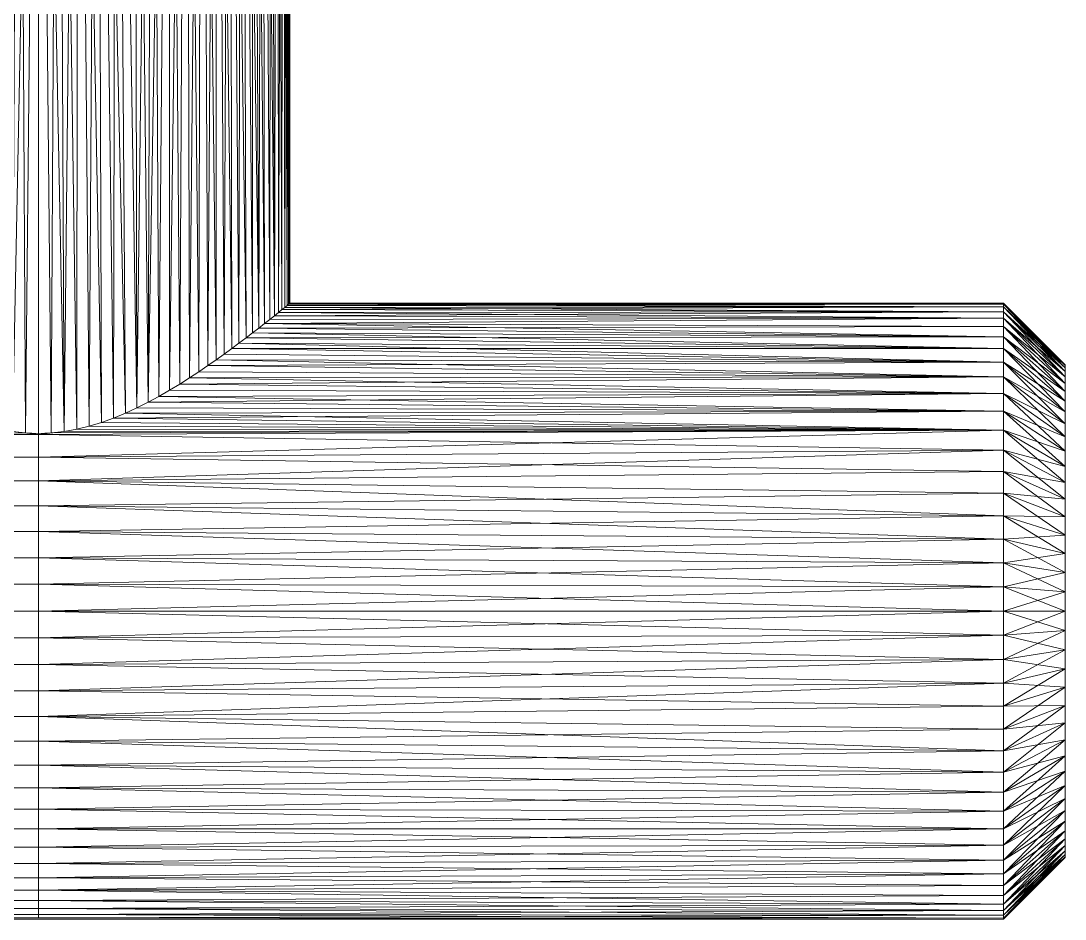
# Model space of a CAD drawing. Header units: millimetres. Extents: x -20 to 116, y -35 to 0.
# Drawn here: x 95.66 to 116, y -35 to -17.5 of the extents above; entities that cross this region are included whole.
import ezdxf

# ---------------------------------------------------------------- set-up
doc = ezdxf.new("R2010")
doc.units = ezdxf.units.MM
doc.layers.add('001', color=4, linetype='Continuous', lineweight=35)

msp = doc.modelspace()

# ---------------------------------------------------------------- meshes
at = {"layer": '001', "color": 17, "lineweight": 18}
mesh = msp.add_polyface(dxfattribs=at)
corners = [(4.405, -23.397, -2.146), (4.294, -23.484, -2.36), (4.178, 0, -2.56), (4.366, 0, -2.225), (4.507, -23.317, -1.924), (4.527, 0, -1.875), (4.66, 0, -1.514), (4.597, -23.245, -1.695), (4.677, -23.181, -1.462), (4.765, 0, -1.144), (4.745, -23.126, -1.223), (4.801, -23.081, -0.981), (4.84, 0, -0.767), (4.844, -23.045, -0.737), (4.875, -23.02, -0.491), (4.885, 0, -0.384), (4.894, -23.005, -0.245), (4.9, 0), (4.9, -23), (4.894, -23.005, 0.245), (4.885, 0, 0.384), (4.875, -23.02, 0.491), (4.844, -23.045, 0.737), (4.84, 0, 0.767), (4.801, -23.081, 0.981), (4.765, 0, 1.144), (4.745, -23.126, 1.223), (4.677, -23.181, 1.462), (4.66, 0, 1.514), (4.597, -23.245, 1.695), (4.527, 0, 1.875), (4.366, 0, 2.225), (4.507, -23.317, 1.924), (4.405, -23.397, 2.146), (4.294, -23.484, 2.36), (0.502, -25.501, 4.874), (0, -25.559, 4.915), (94.535, -25.24, 4.676), (0.749, -25.457, 4.842), (96, -34.977, 0.523), (0, -34.977, 0.523), (-18.8, -35)]
mesh.append_faces([[corners[k] for k in face] for face in [(0, 1, 2), (0, 2, 3), (4, 0, 3), (5, 6, 7), (7, 4, 3), (7, 3, 5), (8, 7, 6), (6, 9, 10), (6, 10, 8), (11, 10, 9), (9, 12, 13), (9, 13, 11), (14, 13, 12), (14, 12, 15), (16, 14, 15), (15, 17, 18), (15, 18, 16), (19, 18, 17), (19, 17, 20), (20, 21, 19), (22, 21, 20), (22, 20, 23), (24, 22, 23), (24, 23, 25), (25, 26, 24), (27, 26, 25), (27, 25, 28), (28, 29, 27), (30, 31, 32), (30, 32, 29), (29, 28, 30), (31, 33, 32), (34, 33, 31), (35, 36, 37), (37, 38, 35)]], dxfattribs={"color": 17})
mesh.append_faces([[corners[k] for k in face] for face in [(39, 40, 41)]], dxfattribs={"vtx2": -1, "color": 17})
mesh = msp.add_polyface(dxfattribs=at)
corners = [(91.106, -23.005, -0.245), (91.1, -23), (91.1, 0), (91.115, 0, -0.384), (91.125, -23.02, -0.491), (91.156, -23.045, -0.737), (91.16, 0, -0.767), (91.199, -23.081, -0.981), (91.235, 0, -1.144), (91.255, -23.126, -1.223), (91.323, -23.181, -1.462), (91.34, 0, -1.514), (91.403, -23.245, -1.695), (91.473, 0, -1.875), (91.634, 0, -2.225), (91.493, -23.317, -1.924), (91.595, -23.397, -2.146), (91.706, -23.484, -2.36), (91.595, -23.397, 2.146), (91.822, 0, 2.56), (91.634, 0, 2.225), (91.493, -23.317, 1.924), (91.473, 0, 1.875), (91.34, 0, 1.514), (91.403, -23.245, 1.695), (91.323, -23.181, 1.462), (91.235, 0, 1.144), (91.255, -23.126, 1.223), (91.199, -23.081, 0.981), (91.16, 0, 0.767), (91.156, -23.045, 0.737), (91.125, -23.02, 0.491), (91.115, 0, 0.384), (91.106, -23.005, 0.245), (0, -34.977, -0.523), (96, -34.977, -0.523), (114.8, -35), (95.498, -25.501, -4.874), (96, -25.559, -4.915), (1.465, -25.24, -4.676), (95.251, -25.457, -4.842), (96, -34.909, 1.042), (0, -34.977, 0.523), (96, -34.977, 0.523), (-18.8, -35)]
mesh.append_faces([[corners[k] for k in face] for face in [(0, 1, 2), (0, 2, 3), (3, 4, 0), (5, 4, 3), (5, 3, 6), (7, 5, 6), (7, 6, 8), (8, 9, 7), (10, 9, 8), (10, 8, 11), (11, 12, 10), (13, 14, 15), (13, 15, 12), (12, 11, 13), (14, 16, 15), (17, 16, 14), (18, 19, 20), (21, 18, 20), (22, 23, 24), (24, 21, 20), (24, 20, 22), (25, 24, 23), (23, 26, 27), (23, 27, 25), (28, 27, 26), (26, 29, 30), (26, 30, 28), (31, 30, 29), (31, 29, 32), (33, 31, 32), (32, 2, 1), (32, 1, 33), (37, 38, 39), (39, 40, 37)]], dxfattribs={"color": 17})
mesh.append_faces([[corners[k] for k in face] for face in [(41, 42, 43)]], dxfattribs={"vtx0": -1, "color": 17})
mesh.append_faces([[corners[k] for k in face] for face in [(34, 35, 36), (44, 36, 43)]], dxfattribs={"vtx2": -1, "color": 17})
mesh = msp.add_polyface(dxfattribs=at)
corners = [(94.5, -6), (96, -6.866), (94.505, -6, -0.118), (94.518, -6, -0.235), (94.541, -6, -0.35), (94.573, -6, -0.464), (94.614, -6, -0.574), (94.663, -6, -0.681), (94.721, -6, -0.784), (95.008, -25.398, -4.799), (94.769, -25.325, -4.743), (94.856, 0, -4.765), (95.233, 0, -4.84), (95.251, -25.457, -4.842), (95.498, -25.501, -4.874), (95.616, 0, -4.885), (95.748, -25.528, -4.894), (96, 0, -4.9), (96, -25.537, -4.9), (96.252, -25.528, -4.894), (96, 0, 4.9), (96, -25.537, 4.9), (96.252, -25.528, 4.894), (95.748, -25.528, 4.894), (95.616, 0, 4.885), (95.498, -25.501, 4.874), (95.251, -25.457, 4.842), (95.233, 0, 4.84), (95.008, -25.398, 4.799), (94.856, 0, 4.765), (94.769, -25.325, 4.743), (96, -25.559, -4.915), (96, -25.559, 4.915)]
mesh.append_faces([[corners[k] for k in face] for face in [(9, 10, 11), (9, 11, 12), (12, 13, 9), (14, 13, 12), (14, 12, 15), (16, 14, 15), (16, 15, 17), (17, 18, 16), (19, 18, 17), (20, 21, 22), (23, 21, 20), (20, 24, 25), (20, 25, 23), (26, 25, 24), (26, 24, 27), (28, 26, 27), (27, 29, 30), (27, 30, 28), (16, 18, 31), (31, 14, 16), (31, 18, 19), (22, 21, 32), (32, 21, 23)]], dxfattribs={"color": 17})
mesh.append_faces([[corners[k] for k in face] for face in [(2, 1, 1), (3, 1, 1), (4, 1, 1), (5, 1, 1), (7, 1, 1), (8, 1, 1)]], dxfattribs={"vtx0": -1, "color": 17})
mesh.append_faces([[corners[k] for k in face] for face in [(1, 1, 6), (1, 1, 7)]], dxfattribs={"vtx1": -1, "color": 17})
mesh.append_faces([[corners[k] for k in face] for face in [(1, 1, 0), (1, 1, 3), (1, 1, 4), (1, 1, 5)]], dxfattribs={"vtx1": -1, "vtx2": -1, "color": 17})
mesh.append_faces([[corners[k] for k in face] for face in [(0, 1, 1)]], dxfattribs={"vtx2": -1, "color": 17})
mesh = msp.add_polyface(dxfattribs=at)
corners = [(96, 0, -4.9), (96.502, -25.501, -4.874), (96.252, -25.528, -4.894), (96.749, -25.457, -4.842), (96.384, 0, -4.885), (96.992, -25.398, -4.799), (96.767, 0, -4.84), (97.231, -25.325, -4.743), (97.465, -25.24, -4.676), (97.144, 0, -4.765), (97.695, -25.145, -4.598), (97.919, -25.041, -4.509), (97.514, 0, -4.66), (97.875, 0, -4.527), (98.137, -24.931, -4.409), (98.349, -24.816, -4.3), (98.225, 0, -4.366), (98.555, -24.697, -4.181), (98.56, 0, -4.178), (98.753, -24.576, -4.053), (98.944, -24.455, -3.917), (98.88, 0, -3.964), (99.126, -24.335, -3.773), (99.3, -24.217, -3.622), (99.182, 0, -3.726), (99.465, -24.102, -3.465), (99.617, -23.992, -3.305), (99.465, 0, -3.465), (99.766, -23.884, -3.135), (99.908, -23.778, -2.955), (99.726, 0, -3.182), (99.726, 0, 3.182), (99.766, -23.884, 3.135), (99.908, -23.778, 2.955), (99.617, -23.992, 3.305), (99.465, 0, 3.465), (99.465, -24.102, 3.465), (99.3, -24.217, 3.622), (99.182, 0, 3.726), (99.126, -24.335, 3.773), (98.944, -24.455, 3.917), (98.88, 0, 3.964), (98.753, -24.576, 4.053), (98.555, -24.697, 4.181), (98.56, 0, 4.178), (98.349, -24.816, 4.3), (98.137, -24.931, 4.409), (97.919, -25.041, 4.509), (98.225, 0, 4.366), (97.514, 0, 4.66), (97.695, -25.145, 4.598), (97.465, -25.24, 4.676), (97.144, 0, 4.765), (97.231, -25.325, 4.743), (96.992, -25.398, 4.799), (96.767, 0, 4.84), (96.749, -25.457, 4.842), (96.502, -25.501, 4.874), (96.252, -25.528, 4.894), (96.384, 0, 4.885)]
mesh.append_faces([[corners[k] for k in face] for face in [(0, 1, 2), (3, 1, 4), (5, 3, 6), (6, 7, 5), (8, 7, 9), (9, 10, 8), (11, 10, 12), (13, 14, 11), (15, 14, 16), (17, 15, 18), (18, 19, 17), (20, 19, 21), (21, 22, 20), (23, 22, 24), (24, 25, 23), (26, 25, 27), (27, 28, 26), (29, 28, 30), (31, 32, 33), (34, 32, 31), (35, 36, 34), (37, 36, 35), (38, 39, 37), (40, 39, 38), (41, 42, 40), (43, 42, 41), (44, 45, 43), (46, 45, 44), (47, 46, 48), (49, 50, 47), (51, 50, 49), (52, 53, 51), (54, 53, 52), (55, 56, 54), (57, 56, 55), (58, 57, 59)]], dxfattribs={"color": 17})
mesh = msp.add_polyface(dxfattribs=at)
corners = [(96, 0, -4.9), (96.384, 0, -4.885), (96.502, -25.501, -4.874), (96.749, -25.457, -4.842), (96.767, 0, -4.84), (97.144, 0, -4.765), (97.231, -25.325, -4.743), (97.514, 0, -4.66), (97.695, -25.145, -4.598), (97.875, 0, -4.527), (98.225, 0, -4.366), (98.137, -24.931, -4.409), (97.919, -25.041, -4.509), (98.349, -24.816, -4.3), (98.56, 0, -4.178), (99.726, 0, -3.182), (100.045, -23.676, -2.766), (99.908, -23.778, -2.955), (100.174, -23.577, -2.567), (99.964, 0, -2.88), (100.294, -23.484, -2.36), (100.405, -23.397, -2.146), (100.178, 0, -2.56), (100.507, -23.317, -1.924), (100.366, 0, -2.225), (100.597, -23.245, -1.695), (100.677, -23.181, -1.462), (100.66, 0, -1.514), (100.745, -23.126, -1.223), (100.801, -23.081, -0.981), (100.765, 0, -1.144), (100.844, -23.045, -0.737), (100.875, -23.02, -0.491), (100.84, 0, -0.767), (100.801, -23.081, 0.981), (100.844, -23.045, 0.737), (100.84, 0, 0.767), (100.765, 0, 1.144), (100.745, -23.126, 1.223), (100.677, -23.181, 1.462), (100.66, 0, 1.514), (100.597, -23.245, 1.695), (100.527, 0, 1.875), (100.507, -23.317, 1.924), (100.366, 0, 2.225), (100.405, -23.397, 2.146), (100.294, -23.484, 2.36), (100.174, -23.577, 2.567), (100.178, 0, 2.56), (99.964, 0, 2.88), (100.045, -23.676, 2.766), (99.908, -23.778, 2.955), (98.555, -24.697, 4.181), (98.88, 0, 3.964), (98.56, 0, 4.178), (98.137, -24.931, 4.409), (98.225, 0, 4.366), (97.875, 0, 4.527), (97.514, 0, 4.66), (97.919, -25.041, 4.509), (97.465, -25.24, 4.676), (97.144, 0, 4.765), (96.992, -25.398, 4.799), (96.767, 0, 4.84), (96.502, -25.501, 4.874), (96.384, 0, 4.885), (96.252, -25.528, 4.894), (96, 0, 4.9)]
mesh.append_faces([[corners[k] for k in face] for face in [(0, 1, 2), (3, 1, 4), (4, 5, 6), (5, 7, 8), (9, 10, 11), (12, 7, 9), (13, 10, 14), (15, 16, 17), (18, 16, 19), (19, 20, 18), (21, 20, 22), (23, 21, 24), (25, 23, 24), (26, 25, 27), (27, 28, 26), (29, 28, 30), (30, 31, 29), (32, 31, 33), (34, 35, 36), (37, 38, 34), (39, 38, 37), (40, 41, 39), (42, 43, 41), (44, 45, 43), (46, 45, 44), (47, 46, 48), (49, 50, 47), (51, 50, 49), (52, 53, 54), (55, 54, 56), (57, 58, 59), (59, 56, 57), (60, 58, 61), (62, 61, 63), (64, 63, 65), (66, 65, 67)]], dxfattribs={"color": 17})
mesh = msp.add_polyface(dxfattribs=at)
corners = [(97.459, -6, -0.35), (96, -6.866), (97.482, -6, -0.235), (97.495, -6, -0.118), (97.5, -6), (97.495, -6, 0.118), (97.482, -6, 0.235), (97.459, -6, 0.35), (97.427, -6, 0.464), (98.56, 0, -4.178), (98.88, 0, -3.964), (98.753, -24.576, -4.053), (99.182, 0, -3.726), (99.126, -24.335, -3.773), (99.465, 0, -3.465), (99.465, -24.102, -3.465), (99.726, 0, -3.182), (99.766, -23.884, -3.135), (99.964, 0, -2.88), (100.045, -23.676, -2.766), (100.178, 0, -2.56), (100.294, -23.484, -2.36), (100.405, -23.397, -2.146), (100.366, 0, -2.225), (100.527, 0, -1.875), (100.66, 0, -1.514), (100.597, -23.245, -1.695), (100.765, 0, -1.144), (100.745, -23.126, -1.223), (100.84, 0, -0.767), (100.844, -23.045, -0.737), (100.875, -23.02, -0.491), (100.885, 0, -0.384), (100.844, -23.045, 0.737), (100.885, 0, 0.384), (100.84, 0, 0.767), (100.801, -23.081, 0.981), (100.765, 0, 1.144), (100.677, -23.181, 1.462), (100.66, 0, 1.514), (100.527, 0, 1.875), (100.366, 0, 2.225), (100.507, -23.317, 1.924), (100.597, -23.245, 1.695), (100.294, -23.484, 2.36), (100.178, 0, 2.56), (100.174, -23.577, 2.567), (99.964, 0, 2.88), (99.908, -23.778, 2.955), (99.726, 0, 3.182), (99.617, -23.992, 3.305), (99.465, 0, 3.465), (99.3, -24.217, 3.622), (99.182, 0, 3.726), (98.944, -24.455, 3.917), (98.88, 0, 3.964)]
mesh.append_faces([[corners[k] for k in face] for face in [(9, 10, 11), (10, 12, 13), (12, 14, 15), (14, 16, 17), (16, 18, 19), (18, 20, 21), (22, 20, 23), (24, 25, 26), (26, 23, 24), (25, 27, 28), (27, 29, 30), (31, 29, 32), (33, 34, 35), (36, 35, 37), (38, 37, 39), (40, 41, 42), (43, 39, 40), (44, 41, 45), (46, 45, 47), (48, 47, 49), (50, 49, 51), (52, 51, 53), (54, 53, 55)]], dxfattribs={"color": 17})
mesh.append_faces([[corners[k] for k in face] for face in [(0, 1, 1), (2, 1, 1), (3, 1, 1), (4, 1, 1), (5, 1, 1), (6, 1, 1), (7, 1, 1), (8, 1, 1)]], dxfattribs={"vtx0": -1, "color": 17})
mesh.append_faces([[corners[k] for k in face] for face in [(1, 1, 0), (1, 1, 4), (1, 1, 5)]], dxfattribs={"vtx1": -1, "color": 17})
mesh.append_faces([[corners[k] for k in face] for face in [(1, 1, 3), (1, 1, 7), (1, 1, 8)]], dxfattribs={"vtx1": -1, "vtx2": -1, "color": 17})
mesh = msp.add_polyface(dxfattribs=at)
corners = [(100.894, -23.005, -0.245), (100.875, -23.02, -0.491), (100.885, 0, -0.384), (100.9, 0), (100.9, -23), (100.894, -23.005, 0.245), (100.885, 0, 0.384), (100.875, -23.02, 0.491), (100.844, -23.045, 0.737), (114.8, -23), (114.8, -23.018, 0.471), (116, -24.215, 0.377), (114.8, -23.018, -0.471), (116, -24.2), (100.405, -23.397, -2.146), (114.8, -23.294, -1.854), (114.8, -23.457, -2.296), (100.597, -23.245, -1.695), (100.677, -23.181, -1.462), (114.8, -23.166, -1.401), (100.507, -23.317, -1.924), (100.745, -23.126, -1.223), (100.801, -23.081, -0.981), (114.8, -23.074, -0.939), (100.844, -23.045, -0.737), (100.801, -23.081, 0.981), (114.8, -23.074, 0.939), (100.745, -23.126, 1.223), (100.677, -23.181, 1.462), (114.8, -23.166, 1.401), (100.507, -23.317, 1.924), (100.405, -23.397, 2.146), (114.8, -23.294, 1.854), (100.597, -23.245, 1.695), (114.8, -23.457, 2.296)]
mesh.append_faces([[corners[k] for k in face] for face in [(0, 1, 2), (2, 3, 4), (2, 4, 0), (5, 4, 3), (5, 3, 6), (6, 7, 5), (8, 7, 6), (14, 15, 16), (17, 18, 19), (17, 19, 15), (15, 20, 17), (15, 14, 20), (21, 22, 23), (21, 23, 19), (19, 18, 21), (24, 1, 12), (24, 12, 23), (23, 22, 24), (5, 7, 10), (10, 9, 4), (10, 4, 5), (9, 12, 0), (9, 0, 4), (12, 1, 0), (8, 25, 26), (26, 10, 7), (26, 7, 8), (27, 28, 29), (29, 26, 25), (29, 25, 27), (30, 31, 32), (32, 33, 30), (32, 29, 28), (32, 28, 33), (34, 32, 31)]], dxfattribs={"color": 17})
mesh.append_faces([[corners[k] for k in face] for face in [(9, 10, 11), (12, 9, 13)]], dxfattribs={"vtx2": -1, "color": 17})
mesh = msp.add_polyface(dxfattribs=at)
corners = [(114.8, -23.457, 2.296), (114.8, -23.654, 2.724), (116, -24.723, 2.179), (116, -24.565, 1.837), (114.8, -23.294, 1.854), (114.8, -23.166, 1.401), (116, -24.435, 1.483), (116, -24.333, 1.121), (114.8, -23.074, 0.939), (116, -24.259, 0.751), (114.8, -23.018, 0.471), (116, -24.215, 0.377), (114.8, -23), (116, -24.2), (114.8, -23.018, -0.471), (116, -24.215, -0.377), (114.8, -23.074, -0.939), (116, -24.259, -0.751), (114.8, -23.166, -1.401), (116, -24.333, -1.121), (114.8, -23.294, -1.854), (116, -24.435, -1.483), (114.8, -23.457, -2.296), (116, -24.565, -1.837), (114.8, -23.654, -2.724), (99.766, -23.884, -3.135), (99.908, -23.778, -2.955), (114.8, -23.884, -3.135), (114.8, -24.146, -3.527), (99.617, -23.992, -3.305), (100.045, -23.676, -2.766), (100.174, -23.577, -2.567), (100.294, -23.484, -2.36), (100.405, -23.397, -2.146), (100.294, -23.484, 2.36), (100.174, -23.577, 2.567), (100.405, -23.397, 2.146), (100.045, -23.676, 2.766), (99.908, -23.778, 2.955), (114.8, -23.884, 3.135), (114.8, -24.146, 3.527), (99.766, -23.884, 3.135), (99.617, -23.992, 3.305)]
mesh.append_faces([[corners[k] for k in face] for face in [(25, 26, 27), (25, 27, 28), (28, 29, 25), (30, 31, 24), (30, 24, 27), (27, 26, 30), (22, 24, 32), (22, 32, 33), (24, 31, 32), (34, 35, 1), (36, 34, 1), (36, 1, 0), (37, 38, 39), (39, 1, 35), (39, 35, 37), (40, 41, 42), (40, 39, 38), (40, 38, 41)]], dxfattribs={"color": 17})
mesh.append_faces([[corners[k] for k in face] for face in [(3, 4, 0), (5, 6, 7), (8, 7, 9), (10, 9, 11), (12, 11, 13), (14, 13, 15), (16, 15, 17), (18, 17, 19), (20, 19, 21), (23, 24, 22)]], dxfattribs={"vtx0": -1, "color": 17})
mesh.append_faces([[corners[k] for k in face] for face in [(0, 1, 2), (5, 4, 6), (8, 5, 7), (10, 8, 9), (16, 14, 15), (18, 16, 17), (20, 18, 19), (22, 20, 21)]], dxfattribs={"vtx2": -1, "color": 17})
mesh = msp.add_polyface(dxfattribs=at)
corners = [(114.8, -24.757, 4.243), (114.8, -25.103, 4.562), (116, -25.883, 3.65), (116, -25.606, 3.394), (114.8, -24.438, 3.897), (116, -25.35, 3.117), (114.8, -24.146, 3.527), (116, -25.117, 2.821), (114.8, -23.884, 3.135), (116, -24.907, 2.508), (114.8, -23.654, 2.724), (116, -24.723, 2.179), (114.8, -23.457, 2.296), (116, -24.565, 1.837), (116, -24.435, 1.483), (114.8, -23.294, 1.854), (114.8, -23.457, -2.296), (116, -24.435, -1.483), (116, -24.565, -1.837), (116, -24.723, -2.179), (114.8, -23.654, -2.724), (114.8, -23.884, -3.135), (116, -24.907, -2.508), (114.8, -24.146, -3.527), (116, -25.117, -2.821), (114.8, -24.438, -3.897), (116, -25.35, -3.117), (114.8, -24.757, -4.243), (116, -25.606, -3.394), (114.8, -25.103, -4.562), (114.8, -25.473, -4.854), (116, -25.883, -3.65), (98.753, -24.576, -4.053), (99.3, -24.217, -3.622), (99.465, -24.102, 3.465), (98.944, -24.455, 3.917), (116, -24.259, 0.751), (116, -24.333, 1.121), (116, -26.179, 3.883)]
mesh.append_faces([[corners[k] for k in face] for face in [(32, 25, 27), (33, 23, 25), (4, 6, 34), (0, 4, 35)]], dxfattribs={"color": 17})
mesh.append_faces([[corners[k] for k in face] for face in [(0, 2, 3), (4, 3, 5), (6, 5, 7), (8, 7, 9), (10, 9, 11), (12, 11, 13), (16, 17, 18), (21, 19, 22), (23, 22, 24), (25, 24, 26), (27, 26, 28)]], dxfattribs={"vtx0": -1, "color": 17})
mesh.append_faces([[corners[k] for k in face] for face in [(14, 13, 36), (13, 11, 36), (11, 9, 36), (9, 7, 36), (7, 5, 36), (5, 3, 36), (3, 2, 36), (2, 38, 36)]], dxfattribs={"vtx1": -1, "vtx2": -1, "color": 17})
mesh.append_faces([[corners[k] for k in face] for face in [(0, 1, 2), (4, 0, 3), (6, 4, 5), (8, 6, 7), (10, 8, 9), (13, 14, 15), (18, 19, 20), (21, 20, 19), (23, 21, 22), (25, 23, 24), (27, 25, 26), (29, 27, 28), (30, 29, 31), (36, 37, 14)]], dxfattribs={"vtx2": -1, "color": 17})
mesh = msp.add_polyface(dxfattribs=at)
corners = [(97.465, -25.24, -4.676), (97.695, -25.145, -4.598), (114.8, -25.103, -4.562), (114.8, -25.473, -4.854), (97.231, -25.325, -4.743), (96.992, -25.398, -4.799), (96.749, -25.457, -4.842), (96.502, -25.501, -4.874), (96.252, -25.528, -4.894), (96.502, -25.501, 4.874), (96, -25.559, 4.915), (114.8, -25.473, 4.854), (96.749, -25.457, 4.842), (96.992, -25.398, 4.799), (97.231, -25.325, 4.743), (97.465, -25.24, 4.676), (114.8, -25.103, 4.562), (97.695, -25.145, 4.598), (98.137, -24.931, -4.409), (98.349, -24.816, -4.3), (114.8, -24.757, -4.243), (97.919, -25.041, -4.509), (98.753, -24.576, -4.053), (98.944, -24.455, -3.917), (114.8, -24.438, -3.897), (98.555, -24.697, -4.181), (99.3, -24.217, -3.622), (99.465, -24.102, -3.465), (114.8, -24.146, -3.527), (99.126, -24.335, -3.773), (99.617, -23.992, -3.305), (99.617, -23.992, 3.305), (99.465, -24.102, 3.465), (114.8, -24.146, 3.527), (99.126, -24.335, 3.773), (98.944, -24.455, 3.917), (114.8, -24.438, 3.897), (99.3, -24.217, 3.622), (98.555, -24.697, 4.181), (98.349, -24.816, 4.3), (114.8, -24.757, 4.243), (98.753, -24.576, 4.053), (97.919, -25.041, 4.509), (98.137, -24.931, 4.409)]
mesh.append_faces([[corners[k] for k in face] for face in [(0, 1, 2), (0, 2, 3), (3, 4, 0), (3, 5, 4), (3, 6, 5), (3, 7, 6), (3, 8, 7), (9, 10, 11), (11, 12, 9), (11, 13, 12), (11, 14, 13), (11, 15, 14), (11, 16, 17), (11, 17, 15), (18, 19, 20), (18, 20, 2), (2, 21, 18), (2, 1, 21), (22, 23, 24), (20, 25, 22), (20, 19, 25), (26, 27, 28), (24, 29, 26), (24, 23, 29), (28, 27, 30), (31, 32, 33), (34, 35, 36), (36, 37, 34), (36, 32, 37), (38, 39, 40), (40, 41, 38), (40, 35, 41), (42, 17, 16), (16, 43, 42), (16, 40, 39), (16, 39, 43)]], dxfattribs={"color": 17})
mesh = msp.add_polyface(dxfattribs=at)
corners = [(114.8, -27.599, 5.834), (116, -28.249, 4.741), (116, -27.879, 4.667), (114.8, -27.146, 5.706), (116, -27.517, 4.565), (114.8, -26.704, 5.543), (116, -27.163, 4.435), (116, -26.821, 4.277), (114.8, -26.276, 5.346), (114.8, -25.865, 5.116), (116, -26.492, 4.093), (114.8, -25.473, 4.854), (116, -26.179, 3.883), (114.8, -25.103, 4.562), (116, -25.883, 3.65), (114.8, -25.103, -4.562), (116, -25.606, -3.394), (116, -25.883, -3.65), (114.8, -25.473, -4.854), (116, -26.179, -3.883), (114.8, -25.865, -5.116), (116, -26.492, -4.093), (114.8, -26.276, -5.346), (116, -26.821, -4.277), (114.8, -26.704, -5.543), (116, -27.163, -4.435), (116, -27.517, -4.565), (114.8, -27.146, -5.706), (114.8, -27.599, -5.834), (116, -27.879, -4.667), (114.8, -28.061, -5.926), (116, -28.249, -4.741), (116, -25.35, -3.117), (116, -25.117, -2.821), (116, -33.741, -0.751), (116, -24.907, -2.508), (116, -24.723, -2.179), (116, -24.565, -1.837), (116, -24.435, -1.483), (116, -24.333, -1.121), (116, -24.259, -0.751), (116, -24.215, -0.377), (116, -24.2), (116, -24.215, 0.377), (116, -24.259, 0.751), (116, -28.623, 4.785), (116, -29, 4.8), (116, -29.377, 4.785), (116, -29.751, 4.741), (116, -30.121, 4.667)]
mesh.append_faces([[corners[k] for k in face] for face in [(0, 1, 2), (3, 2, 4), (5, 4, 6), (9, 7, 10), (11, 10, 12), (13, 12, 14), (15, 16, 17), (18, 17, 19), (20, 19, 21), (22, 21, 23), (24, 23, 25), (28, 26, 29), (30, 29, 31)]], dxfattribs={"vtx0": -1, "color": 17})
mesh.append_faces([[corners[k] for k in face] for face in [(34, 43, 44)]], dxfattribs={"vtx0": -1, "vtx2": -1, "color": 17})
mesh.append_faces([[corners[k] for k in face] for face in [(32, 33, 34), (33, 35, 34), (35, 36, 34), (36, 37, 34), (37, 38, 34), (38, 39, 34), (39, 40, 34), (40, 41, 34), (41, 42, 34), (42, 43, 34), (12, 10, 44), (10, 7, 44), (7, 6, 44), (6, 4, 44), (4, 2, 44), (2, 1, 44), (1, 45, 44), (45, 46, 44), (46, 47, 44), (47, 48, 44), (48, 49, 44)]], dxfattribs={"vtx1": -1, "vtx2": -1, "color": 17})
mesh.append_faces([[corners[k] for k in face] for face in [(6, 7, 8), (25, 26, 27)]], dxfattribs={"vtx2": -1, "color": 17})
mesh = msp.add_polyface(dxfattribs=at)
corners = [(1.465, -25.24, -4.676), (1.695, -25.145, -4.598), (94.305, -25.145, -4.598), (96, -25.559, -4.915), (1.231, -25.325, -4.743), (0.992, -25.398, -4.799), (0.749, -25.457, -4.842), (0.502, -25.501, -4.874), (0.252, -25.528, -4.894), (0, -25.559, -4.915), (94.535, -25.24, 4.676), (0.992, -25.398, 4.799), (0.749, -25.457, 4.842), (1.231, -25.325, 4.743), (1.465, -25.24, 4.676), (1.695, -25.145, 4.598), (96, -31.536, 5.438), (0, -31.536, 5.438), (0, -32, 5.196), (96, -32, 5.196), (0, -32.441, 4.915), (96, -32.441, 4.915), (0, -32.857, 4.596), (96, -32.857, 4.596), (0, -33.243, 4.243), (96, -33.243, 4.243), (0, -33.596, 3.857), (96, -33.596, 3.857), (0, -33.915, 3.441), (96, -33.915, 3.441), (0, -34.196, 3), (96, -34.196, 3), (0, -34.438, 2.536), (96, -34.438, 2.536), (0, -34.638, 2.052), (96, -34.638, 2.052), (0, -34.796, 1.553), (96, -34.796, 1.553), (0, -34.909, 1.042), (96, -34.909, 1.042), (0, -34.977, 0.523), (1.919, -25.041, 4.509), (93.863, -24.931, 4.409), (2.137, -24.931, 4.409), (2.349, -24.816, 4.3), (2.555, -24.697, 4.181), (93.247, -24.576, 4.053), (2.753, -24.576, 4.053), (2.944, -24.455, 3.917), (92.7, -24.217, -3.622), (2.944, -24.455, -3.917), (3.126, -24.335, -3.773), (2.753, -24.576, -4.053), (93.056, -24.455, -3.917), (93.247, -24.576, -4.053), (2.555, -24.697, -4.181), (2.349, -24.816, -4.3), (2.137, -24.931, -4.409), (93.651, -24.816, -4.3), (93.863, -24.931, -4.409), (1.919, -25.041, -4.509)]
mesh.append_faces([[corners[k] for k in face] for face in [(3, 4, 0), (3, 5, 4), (3, 6, 5), (3, 7, 6), (3, 8, 7), (3, 9, 8), (10, 11, 12), (10, 13, 11), (10, 14, 13), (41, 15, 42), (42, 43, 41), (45, 44, 46), (46, 47, 45), (49, 50, 51), (54, 55, 52), (54, 56, 55), (59, 60, 57), (59, 1, 60)]], dxfattribs={"color": 17})
mesh.append_faces([[corners[k] for k in face] for face in [(10, 15, 14), (42, 44, 43), (46, 48, 47)]], dxfattribs={"vtx0": -1, "color": 17})
mesh.append_faces([[corners[k] for k in face] for face in [(25, 24, 26)]], dxfattribs={"vtx1": -1, "vtx2": -1, "color": 17})
mesh.append_faces([[corners[k] for k in face] for face in [(0, 1, 2), (16, 17, 18), (19, 18, 20), (21, 20, 22), (23, 22, 24), (27, 26, 28), (29, 28, 30), (31, 30, 32), (33, 32, 34), (35, 34, 36), (37, 36, 38), (39, 38, 40), (52, 50, 53), (57, 56, 58)]], dxfattribs={"vtx2": -1, "color": 17})
mesh = msp.add_polyface(dxfattribs=at)
corners = [(96, -34.977, -0.523), (0, -34.909, -1.042), (96, -34.909, -1.042), (0, -34.796, -1.553), (96, -34.796, -1.553), (0, -34.638, -2.052), (96, -34.638, -2.052), (0, -34.438, -2.536), (96, -34.438, -2.536), (0, -34.196, -3), (96, -34.196, -3), (0, -33.915, -3.441), (96, -33.915, -3.441), (0, -33.596, -3.857), (96, -33.596, -3.857), (0, -33.243, -4.243), (96, -33.243, -4.243), (0, -32.857, -4.596), (96, -32.857, -4.596), (0, -32.441, -4.915), (96, -32.441, -4.915), (0, -32, -5.196), (96, -32, -5.196), (1.465, -25.24, -4.676), (95.008, -25.398, -4.799), (95.251, -25.457, -4.842), (94.769, -25.325, -4.743), (94.535, -25.24, -4.676), (94.305, -25.145, -4.598), (94.535, -25.24, 4.676), (94.305, -25.145, 4.598), (1.695, -25.145, 4.598), (0, -25.559, 4.915), (94.769, -25.325, 4.743), (95.008, -25.398, 4.799), (95.251, -25.457, 4.842), (95.498, -25.501, 4.874), (95.748, -25.528, 4.894), (96, -25.559, 4.915), (93.863, -24.931, 4.409), (93.651, -24.816, 4.3), (2.349, -24.816, 4.3), (94.081, -25.041, 4.509), (93.247, -24.576, 4.053), (93.056, -24.455, 3.917), (2.944, -24.455, 3.917), (93.445, -24.697, 4.181), (92.874, -24.335, 3.773), (92.874, -24.335, -3.773), (93.056, -24.455, -3.917), (2.944, -24.455, -3.917), (93.445, -24.697, -4.181), (93.651, -24.816, -4.3), (2.349, -24.816, -4.3), (93.247, -24.576, -4.053), (2.753, -24.576, -4.053), (94.081, -25.041, -4.509), (1.695, -25.145, -4.598), (93.863, -24.931, -4.409), (2.137, -24.931, -4.409)]
mesh.append_faces([[corners[k] for k in face] for face in [(23, 24, 25), (23, 26, 24), (23, 27, 26), (32, 33, 29), (32, 34, 33), (32, 35, 34), (32, 36, 35), (32, 37, 36), (32, 38, 37), (31, 42, 39), (31, 30, 42), (41, 46, 43), (41, 40, 46), (45, 44, 47), (48, 49, 50), (51, 52, 53), (53, 54, 51), (56, 28, 57), (57, 58, 56)]], dxfattribs={"color": 17})
mesh.append_faces([[corners[k] for k in face] for face in [(0, 1, 2), (2, 3, 4), (4, 5, 6), (6, 7, 8), (8, 9, 10), (10, 11, 12), (12, 13, 14), (14, 15, 16), (18, 19, 20), (20, 21, 22), (23, 28, 27), (55, 49, 54), (59, 52, 58)]], dxfattribs={"vtx0": -1, "color": 17})
mesh.append_faces([[corners[k] for k in face] for face in [(16, 17, 18)]], dxfattribs={"vtx0": -1, "vtx2": -1, "color": 17})
mesh.append_faces([[corners[k] for k in face] for face in [(29, 30, 31), (39, 40, 41), (43, 44, 45)]], dxfattribs={"vtx2": -1, "color": 17})
mesh = msp.add_polyface(dxfattribs=at)
corners = [(114.8, -33.243, 4.243), (116, -32.65, 3.117), (116, -32.394, 3.394), (114.8, -32.897, 4.562), (116, -32.117, 3.65), (114.8, -32.527, 4.854), (116, -31.821, 3.883), (114.8, -32.135, 5.116), (116, -31.508, 4.093), (114.8, -31.724, 5.346), (116, -31.179, 4.277), (114.8, -31.296, 5.543), (116, -30.837, 4.435), (116, -30.483, 4.565), (114.8, -30.854, 5.706), (114.8, -30.854, -5.706), (114.8, -30.401, -5.834), (116, -30.121, -4.667), (116, -30.483, -4.565), (114.8, -31.296, -5.543), (116, -30.837, -4.435), (116, -31.179, -4.277), (114.8, -31.724, -5.346), (114.8, -32.135, -5.116), (116, -31.508, -4.093), (114.8, -32.527, -4.854), (116, -31.821, -3.883), (114.8, -32.897, -4.562), (116, -32.117, -3.65), (114.8, -33.243, -4.243), (116, -32.394, -3.394), (116, -33.741, -0.751), (116, -29.751, -4.741), (116, -29.377, -4.785), (116, -29, -4.8), (116, -33.565, 1.483), (116, -33.667, 1.121), (116, -24.259, 0.751), (116, -33.741, 0.751), (116, -33.785, 0.377), (116, -33.8), (116, -33.785, -0.377)]
mesh.append_faces([[corners[k] for k in face] for face in [(0, 1, 2), (3, 2, 4), (5, 4, 6), (7, 6, 8), (9, 8, 10), (11, 10, 12), (15, 17, 18), (19, 18, 20), (20, 22, 19), (23, 21, 24), (25, 24, 26), (27, 26, 28), (29, 28, 30)]], dxfattribs={"vtx0": -1, "color": 17})
mesh.append_faces([[corners[k] for k in face] for face in [(30, 28, 31), (28, 26, 31), (26, 24, 31), (24, 21, 31), (21, 20, 31), (20, 18, 31), (18, 17, 31), (17, 32, 31), (32, 33, 31), (33, 34, 31), (35, 36, 37), (36, 38, 37), (38, 39, 37), (39, 40, 37), (40, 41, 37), (41, 31, 37)]], dxfattribs={"vtx1": -1, "vtx2": -1, "color": 17})
mesh.append_faces([[corners[k] for k in face] for face in [(12, 13, 14), (15, 16, 17), (19, 15, 18), (20, 21, 22), (23, 22, 21), (25, 23, 24), (27, 25, 26), (29, 27, 28)]], dxfattribs={"vtx2": -1, "color": 17})
mesh = msp.add_polyface(dxfattribs=at)
corners = [(114.8, -30.401, 5.834), (116, -30.483, 4.565), (116, -30.121, 4.667), (114.8, -29.939, 5.926), (116, -29.751, 4.741), (114.8, -29.471, 5.982), (116, -29.377, 4.785), (114.8, -29, 6), (116, -29, 4.8), (114.8, -28.529, 5.982), (116, -28.623, 4.785), (114.8, -28.061, 5.926), (116, -28.249, 4.741), (114.8, -28.529, -5.982), (116, -28.249, -4.741), (116, -28.623, -4.785), (114.8, -29, -6), (116, -29, -4.8), (114.8, -29.471, -5.982), (116, -29.377, -4.785), (114.8, -29.939, -5.926), (116, -29.751, -4.741), (114.8, -30.401, -5.834), (116, -30.121, -4.667), (116, -33.741, -0.751), (116, -27.879, -4.667), (116, -27.517, -4.565), (116, -27.163, -4.435), (116, -26.821, -4.277), (116, -26.492, -4.093), (116, -26.179, -3.883), (116, -25.883, -3.65), (116, -25.606, -3.394), (116, -25.35, -3.117), (116, -24.259, 0.751), (116, -30.837, 4.435), (116, -31.179, 4.277), (116, -31.508, 4.093), (116, -31.821, 3.883), (116, -32.117, 3.65), (116, -32.394, 3.394), (116, -32.65, 3.117), (116, -32.883, 2.821), (116, -33.093, 2.508), (116, -33.277, 2.179), (116, -33.435, 1.837), (116, -33.565, 1.483)]
mesh.append_faces([[corners[k] for k in face] for face in [(0, 1, 2), (3, 2, 4), (5, 4, 6), (7, 6, 8), (9, 8, 10), (11, 10, 12), (13, 14, 15), (16, 15, 17), (18, 17, 19), (20, 19, 21), (22, 21, 23)]], dxfattribs={"vtx0": -1, "color": 17})
mesh.append_faces([[corners[k] for k in face] for face in [(17, 15, 24), (15, 14, 24), (14, 25, 24), (25, 26, 24), (26, 27, 24), (27, 28, 24), (28, 29, 24), (29, 30, 24), (30, 31, 24), (31, 32, 24), (32, 33, 24), (2, 1, 34), (1, 35, 34), (35, 36, 34), (36, 37, 34), (37, 38, 34), (38, 39, 34), (39, 40, 34), (40, 41, 34), (41, 42, 34), (42, 43, 34), (43, 44, 34), (44, 45, 34), (45, 46, 34)]], dxfattribs={"vtx1": -1, "vtx2": -1, "color": 17})
mesh.append_faces([[corners[k] for k in face] for face in [(22, 20, 21)]], dxfattribs={"vtx2": -1, "color": 17})
mesh = msp.add_polyface(dxfattribs=at)
corners = [(114.8, -29.471, 5.982), (114.8, -29.939, 5.926), (116, -29.751, 4.741), (114.8, -29, 6), (116, -29.377, 4.785), (114.8, -28.529, 5.982), (116, -29, 4.8), (114.8, -28.061, 5.926), (116, -28.623, 4.785), (114.8, -27.599, 5.834), (116, -28.249, 4.741), (114.8, -27.146, 5.706), (116, -27.879, 4.667), (114.8, -26.704, 5.543), (116, -27.517, 4.565), (116, -27.163, 4.435), (114.8, -26.276, 5.346), (114.8, -25.865, 5.116), (116, -26.821, 4.277), (114.8, -25.473, 4.854), (116, -26.492, 4.093), (114.8, -25.103, 4.562), (116, -26.179, 3.883), (114.8, -25.865, -5.116), (114.8, -25.473, -4.854), (116, -26.179, -3.883), (114.8, -26.276, -5.346), (116, -26.492, -4.093), (114.8, -26.704, -5.543), (116, -26.821, -4.277), (116, -27.163, -4.435), (114.8, -27.146, -5.706), (114.8, -27.599, -5.834), (116, -27.517, -4.565), (114.8, -28.061, -5.926), (116, -27.879, -4.667), (114.8, -28.529, -5.982), (116, -28.249, -4.741), (114.8, -29, -6), (116, -28.623, -4.785), (114.8, -29.471, -5.982), (116, -29, -4.8), (114.8, -29.939, -5.926), (116, -29.377, -4.785), (96, -27.447, -5.796), (96, -26.948, -5.638), (96, -26.464, -5.438), (96, -26, -5.196), (96, -25.559, -4.915), (96, -26, 5.196), (96, -26.464, 5.438), (96, -27.447, 5.796), (96, -27.958, 5.909), (96, -28.477, 5.977), (96, -29, 6), (96, -29.523, 5.977), (96, -30.042, 5.909)]
mesh.append_faces([[corners[k] for k in face] for face in [(34, 44, 32), (32, 45, 31), (28, 31, 45), (46, 26, 28), (26, 47, 23), (23, 48, 24), (19, 49, 17), (17, 50, 16), (13, 16, 50), (50, 11, 13), (11, 51, 9), (9, 52, 7), (7, 53, 5), (5, 54, 3), (3, 55, 0), (0, 56, 1)]], dxfattribs={"color": 17})
mesh.append_faces([[corners[k] for k in face] for face in [(15, 16, 13), (30, 31, 28)]], dxfattribs={"vtx0": -1, "color": 17})
mesh.append_faces([[corners[k] for k in face] for face in [(0, 1, 2), (3, 0, 4), (5, 3, 6), (7, 5, 8), (9, 7, 10), (11, 9, 12), (13, 11, 14), (17, 16, 18), (19, 17, 20), (21, 19, 22), (23, 24, 25), (26, 23, 27), (28, 26, 29), (32, 31, 33), (34, 32, 35), (36, 34, 37), (38, 36, 39), (40, 38, 41), (42, 40, 43)]], dxfattribs={"vtx2": -1, "color": 17})
mesh = msp.add_polyface(dxfattribs=at)
corners = [(114.8, -35), (-18.8, -35), (0, -34.977, -0.523), (96, -34.977, -0.523), (0, -34.909, -1.042), (96, -34.909, -1.042), (0, -34.796, -1.553), (96, -34.796, -1.553), (0, -34.638, -2.052), (96, -34.638, -2.052), (0, -34.438, -2.536), (96, -34.438, -2.536), (0, -34.196, -3), (96, -34.196, -3), (0, -33.915, -3.441), (96, -33.915, -3.441), (0, -33.596, -3.857), (96, -33.596, -3.857), (0, -33.243, -4.243), (96, -33.243, -4.243), (0, -32.857, -4.596), (96, -32.857, -4.596), (0, -32.441, -4.915), (96, -32.441, -4.915), (0, -32, -5.196), (96, -32, -5.196), (0, -31.536, -5.438), (96, -31.536, -5.438), (0, -31.052, -5.638), (96, -31.052, -5.638), (0, -30.553, -5.796), (96, -30.553, -5.796), (0, -30.042, -5.909), (96, -30.042, -5.909), (0, -29.523, -5.977), (96, -29.523, -5.977), (0, -29, -6), (96, -29, -6), (0, -28.477, -5.977), (96, -28.477, -5.977), (0, -27.958, -5.909), (96, -27.958, -5.909), (0, -27.447, -5.796), (96, -27.447, -5.796), (0, -26.948, -5.638), (96, -26.948, -5.638), (0, -26.464, -5.438), (96, -26.464, -5.438), (0, -26, -5.196), (96, -26, -5.196), (0, -25.559, -4.915), (96, -25.559, 4.915), (0, -25.559, 4.915), (0, -26, 5.196), (96, -26, 5.196), (0, -26.464, 5.438), (96, -26.464, 5.438), (0, -26.948, 5.638), (96, -26.948, 5.638), (0, -27.447, 5.796), (96, -27.447, 5.796), (0, -27.958, 5.909), (96, -27.958, 5.909), (0, -28.477, 5.977), (96, -28.477, 5.977), (0, -29, 6), (96, -29, 6), (0, -29.523, 5.977), (96, -29.523, 5.977), (0, -30.042, 5.909), (96, -30.042, 5.909), (0, -30.553, 5.796), (96, -30.553, 5.796), (0, -31.052, 5.638), (96, -31.052, 5.638), (0, -31.536, 5.438)]
mesh.append_faces([[corners[k] for k in face] for face in [(19, 18, 20), (37, 36, 38), (66, 65, 67)]], dxfattribs={"vtx1": -1, "vtx2": -1, "color": 17})
mesh.append_faces([[corners[k] for k in face] for face in [(0, 1, 2), (3, 2, 4), (5, 4, 6), (7, 6, 8), (9, 8, 10), (11, 10, 12), (13, 12, 14), (15, 14, 16), (17, 16, 18), (21, 20, 22), (23, 22, 24), (25, 24, 26), (27, 26, 28), (29, 28, 30), (31, 30, 32), (33, 32, 34), (35, 34, 36), (39, 38, 40), (41, 40, 42), (43, 42, 44), (45, 44, 46), (47, 46, 48), (49, 48, 50), (51, 52, 53), (54, 53, 55), (56, 55, 57), (58, 57, 59), (60, 59, 61), (62, 61, 63), (64, 63, 65), (68, 67, 69), (70, 69, 71), (72, 71, 73), (74, 73, 75)]], dxfattribs={"vtx2": -1, "color": 17})
mesh = msp.add_polyface(dxfattribs=at)
corners = [(96, -32, -5.196), (0, -31.536, -5.438), (96, -31.536, -5.438), (0, -31.052, -5.638), (96, -31.052, -5.638), (0, -30.553, -5.796), (96, -30.553, -5.796), (0, -30.042, -5.909), (96, -30.042, -5.909), (0, -29.523, -5.977), (96, -29.523, -5.977), (0, -29, -6), (96, -29, -6), (0, -28.477, -5.977), (96, -28.477, -5.977), (0, -27.958, -5.909), (96, -27.958, -5.909), (0, -27.447, -5.796), (96, -27.447, -5.796), (0, -26.948, -5.638), (96, -26.948, -5.638), (0, -26.464, -5.438), (96, -26.464, -5.438), (0, -26, -5.196), (96, -26, -5.196), (0, -25.559, -4.915), (96, -25.559, -4.915), (96, -25.559, 4.915), (0, -26, 5.196), (96, -26, 5.196), (0, -26.464, 5.438), (96, -26.464, 5.438), (0, -26.948, 5.638), (96, -26.948, 5.638), (0, -27.447, 5.796), (96, -27.447, 5.796), (0, -27.958, 5.909), (96, -27.958, 5.909), (0, -28.477, 5.977), (96, -28.477, 5.977), (0, -29, 6), (96, -29, 6), (0, -29.523, 5.977), (96, -29.523, 5.977), (0, -30.042, 5.909), (96, -30.042, 5.909), (0, -30.553, 5.796), (96, -30.553, 5.796), (0, -31.052, 5.638), (96, -31.052, 5.638), (0, -31.536, 5.438), (96, -31.536, 5.438), (0, -32, 5.196), (96, -32, 5.196), (0, -32.441, 4.915), (96, -32.441, 4.915), (0, -32.857, 4.596), (96, -32.857, 4.596), (0, -33.243, 4.243), (96, -33.243, 4.243), (0, -33.596, 3.857), (96, -33.596, 3.857), (0, -33.915, 3.441), (96, -33.915, 3.441), (0, -34.196, 3), (96, -34.196, 3), (0, -34.438, 2.536), (96, -34.438, 2.536), (0, -34.638, 2.052), (96, -34.638, 2.052), (0, -34.796, 1.553), (96, -34.796, 1.553), (0, -34.909, 1.042), (96, -34.909, 1.042)]
mesh.append_faces([[corners[k] for k in face] for face in [(0, 1, 2), (2, 3, 4), (4, 5, 6), (6, 7, 8), (8, 9, 10), (10, 11, 12), (14, 15, 16), (16, 17, 18), (18, 19, 20), (20, 21, 22), (22, 23, 24), (24, 25, 26), (27, 28, 29), (29, 30, 31), (31, 32, 33), (33, 34, 35), (35, 36, 37), (37, 38, 39), (39, 40, 41), (43, 44, 45), (45, 46, 47), (47, 48, 49), (49, 50, 51), (51, 52, 53), (53, 54, 55), (55, 56, 57), (57, 58, 59), (61, 62, 63), (63, 64, 65), (65, 66, 67), (67, 68, 69), (69, 70, 71), (71, 72, 73)]], dxfattribs={"vtx0": -1, "color": 17})
mesh.append_faces([[corners[k] for k in face] for face in [(12, 13, 14), (41, 42, 43), (59, 60, 61)]], dxfattribs={"vtx0": -1, "vtx2": -1, "color": 17})
mesh = msp.add_polyface(dxfattribs=at)
corners = [(96, -25.559, 4.915), (96.502, -25.501, 4.874), (96.252, -25.528, 4.894), (114.8, -34.982, -0.471), (96, -34.977, -0.523), (96, -34.909, -1.042), (114.8, -34.926, -0.939), (96, -34.796, -1.553), (114.8, -34.834, -1.401), (96, -34.638, -2.052), (114.8, -34.543, -2.296), (96, -34.438, -2.536), (114.8, -34.346, -2.724), (96, -34.196, -3), (114.8, -34.116, -3.135), (96, -33.915, -3.441), (114.8, -33.854, -3.527), (96, -33.596, -3.857), (114.8, -33.562, -3.897), (96, -33.243, -4.243), (114.8, -33.243, -4.243), (96, -32.857, -4.596), (114.8, -32.897, -4.562), (96, -32.441, -4.915), (114.8, -32.527, -4.854), (96, -32, -5.196), (114.8, -32.135, -5.116), (96, -31.536, -5.438), (114.8, -31.296, -5.543), (96, -31.052, -5.638), (114.8, -30.854, -5.706), (96, -30.553, -5.796), (114.8, -30.401, -5.834), (96, -30.042, -5.909), (114.8, -29.939, -5.926), (96, -29.523, -5.977), (114.8, -29.471, -5.982), (96, -29, -6), (114.8, -29, -6), (96, -28.477, -5.977), (114.8, -28.529, -5.982), (96, -27.958, -5.909), (114.8, -28.061, -5.926), (96, -27.447, -5.796), (114.8, -27.599, -5.834), (96, -26.948, -5.638), (114.8, -26.704, -5.543), (96, -26.464, -5.438), (114.8, -26.276, -5.346), (96, -26, -5.196), (114.8, -25.865, -5.116), (96, -25.559, -4.915), (114.8, -25.473, 4.854), (96, -26, 5.196), (114.8, -25.865, 5.116), (96, -26.464, 5.438), (96, -26.948, 5.638), (114.8, -27.146, 5.706), (96, -27.447, 5.796), (114.8, -27.599, 5.834), (96, -27.958, 5.909), (114.8, -28.061, 5.926), (96, -28.477, 5.977), (114.8, -28.529, 5.982), (96, -29, 6), (114.8, -29, 6), (96, -29.523, 5.977), (114.8, -29.471, 5.982), (96, -30.042, 5.909), (114.8, -29.939, 5.926), (96, -30.553, 5.796), (114.8, -30.401, 5.834), (96, -31.052, 5.638)]
mesh.append_faces([[corners[k] for k in face] for face in [(0, 1, 2), (3, 4, 5), (6, 5, 7), (8, 7, 9), (10, 9, 11), (12, 11, 13), (14, 13, 15), (16, 15, 17), (18, 17, 19), (22, 21, 23), (24, 23, 25), (26, 25, 27), (28, 27, 29), (30, 29, 31), (32, 31, 33), (34, 33, 35), (36, 35, 37), (40, 39, 41), (42, 41, 43), (44, 43, 45), (46, 45, 47), (48, 47, 49), (50, 49, 51), (52, 0, 53), (54, 53, 55), (55, 56, 57), (57, 56, 58), (59, 58, 60), (61, 60, 62), (63, 62, 64), (67, 66, 68), (69, 68, 70), (71, 70, 72)]], dxfattribs={"color": 17})
mesh.append_faces([[corners[k] for k in face] for face in [(20, 19, 21), (38, 37, 39), (65, 64, 66)]], dxfattribs={"vtx1": -1, "color": 17})
mesh = msp.add_polyface(dxfattribs=at)
corners = [(114.8, -25.473, -4.854), (96, -25.559, -4.915), (96.252, -25.528, -4.894), (114.8, -35), (96, -34.977, -0.523), (114.8, -34.982, -0.471), (96, -34.909, -1.042), (114.8, -34.926, -0.939), (96, -34.796, -1.553), (114.8, -34.834, -1.401), (96, -34.638, -2.052), (114.8, -34.706, -1.854), (114.8, -34.543, -2.296), (96, -34.438, -2.536), (114.8, -34.346, -2.724), (96, -34.196, -3), (114.8, -34.116, -3.135), (96, -33.915, -3.441), (114.8, -33.854, -3.527), (96, -33.596, -3.857), (114.8, -33.562, -3.897), (96, -33.243, -4.243), (114.8, -33.243, -4.243), (96, -32.857, -4.596), (114.8, -32.897, -4.562), (96, -32.441, -4.915), (114.8, -32.527, -4.854), (96, -32, -5.196), (114.8, -32.135, -5.116), (96, -31.536, -5.438), (114.8, -31.724, -5.346), (114.8, -31.296, -5.543), (96, -31.052, -5.638), (114.8, -30.854, -5.706), (96, -30.553, -5.796), (114.8, -30.401, -5.834), (96, -30.042, -5.909), (114.8, -29.939, -5.926), (96, -29.523, -5.977), (114.8, -29.471, -5.982), (96, -29, -6), (114.8, -29, -6), (96, -28.477, -5.977), (114.8, -28.529, -5.982), (96, -27.958, -5.909), (114.8, -28.061, -5.926), (96, -31.052, 5.638), (96, -31.536, 5.438), (114.8, -31.724, 5.346), (96, -32, 5.196), (114.8, -32.135, 5.116), (96, -32.441, 4.915), (114.8, -32.527, 4.854), (96, -32.857, 4.596), (114.8, -32.897, 4.562), (96, -33.243, 4.243), (114.8, -33.243, 4.243), (96, -33.596, 3.857), (114.8, -33.562, 3.897), (96, -33.915, 3.441), (114.8, -33.854, 3.527), (96, -34.196, 3), (114.8, -34.116, 3.135), (96, -34.438, 2.536), (96, -34.638, 2.052), (114.8, -34.706, 1.854), (96, -34.796, 1.553), (114.8, -34.834, 1.401), (96, -34.909, 1.042), (114.8, -34.926, 0.939), (96, -34.977, 0.523)]
mesh.append_faces([[corners[k] for k in face] for face in [(0, 1, 2), (3, 4, 5), (5, 6, 7), (7, 8, 9), (9, 10, 11), (12, 11, 10), (13, 14, 12), (14, 15, 16), (16, 17, 18), (18, 19, 20), (20, 21, 22), (22, 23, 24), (24, 25, 26), (26, 27, 28), (28, 29, 30), (31, 30, 29), (32, 33, 31), (33, 34, 35), (35, 36, 37), (37, 38, 39), (39, 40, 41), (41, 42, 43), (43, 44, 45), (46, 47, 48), (48, 47, 49), (50, 49, 51), (52, 51, 53), (54, 53, 55), (58, 57, 59), (60, 59, 61), (62, 61, 63), (63, 64, 65), (65, 64, 66), (67, 66, 68), (69, 68, 70)]], dxfattribs={"color": 17})
mesh.append_faces([[corners[k] for k in face] for face in [(56, 55, 57)]], dxfattribs={"vtx1": -1, "color": 17})
mesh = msp.add_polyface(dxfattribs=at)
corners = [(114.8, -34.982, 0.471), (114.8, -35), (116, -33.8), (114.8, -34.926, 0.939), (116, -33.785, 0.377), (114.8, -34.834, 1.401), (116, -33.741, 0.751), (114.8, -34.706, 1.854), (116, -33.667, 1.121), (114.8, -34.543, 2.296), (116, -33.565, 1.483), (116, -33.435, 1.837), (114.8, -34.346, 2.724), (114.8, -34.116, 3.135), (116, -33.277, 2.179), (114.8, -33.854, 3.527), (116, -33.093, 2.508), (114.8, -33.562, 3.897), (116, -32.883, 2.821), (114.8, -33.243, 4.243), (116, -32.65, 3.117), (114.8, -32.897, 4.562), (116, -32.394, 3.394), (114.8, -32.527, 4.854), (116, -32.117, 3.65), (114.8, -32.135, 5.116), (116, -31.821, 3.883), (114.8, -31.724, 5.346), (116, -31.508, 4.093), (114.8, -31.296, 5.543), (116, -31.179, 4.277), (116, -30.837, 4.435), (114.8, -30.854, 5.706), (114.8, -30.401, 5.834), (116, -30.483, 4.565), (114.8, -29.939, 5.926), (116, -30.121, 4.667), (96, -30.553, 5.796), (96, -31.052, 5.638), (96, -32, 5.196), (96, -32.441, 4.915), (96, -32.857, 4.596), (96, -33.243, 4.243), (96, -33.596, 3.857), (96, -33.915, 3.441), (96, -34.196, 3), (96, -34.438, 2.536), (96, -34.796, 1.553), (96, -34.909, 1.042), (96, -34.977, 0.523)]
mesh.append_faces([[corners[k] for k in face] for face in [(35, 37, 33), (33, 38, 32), (29, 32, 38), (38, 27, 29), (27, 39, 25), (25, 40, 23), (23, 41, 21), (21, 42, 19), (19, 43, 17), (17, 44, 15), (15, 45, 13), (13, 46, 12), (9, 12, 46), (46, 7, 9), (7, 47, 5), (5, 48, 3), (3, 49, 0), (0, 49, 1)]], dxfattribs={"color": 17})
mesh.append_faces([[corners[k] for k in face] for face in [(11, 12, 9), (31, 32, 29)]], dxfattribs={"vtx0": -1, "color": 17})
mesh.append_faces([[corners[k] for k in face] for face in [(0, 1, 2), (3, 0, 4), (5, 3, 6), (7, 5, 8), (9, 7, 10), (13, 12, 14), (15, 13, 16), (17, 15, 18), (19, 17, 20), (21, 19, 22), (23, 21, 24), (25, 23, 26), (27, 25, 28), (29, 27, 30), (33, 32, 34), (35, 33, 36)]], dxfattribs={"vtx2": -1, "color": 17})
mesh = msp.add_polyface(dxfattribs=at)
corners = [(114.8, -34.982, 0.471), (116, -33.8), (116, -33.785, 0.377), (114.8, -34.926, 0.939), (116, -33.741, 0.751), (114.8, -34.834, 1.401), (116, -33.667, 1.121), (114.8, -34.706, 1.854), (116, -33.565, 1.483), (114.8, -34.543, 2.296), (116, -33.435, 1.837), (116, -33.277, 2.179), (114.8, -34.346, 2.724), (114.8, -34.116, 3.135), (116, -33.093, 2.508), (114.8, -33.854, 3.527), (116, -32.883, 2.821), (114.8, -33.562, 3.897), (116, -32.65, 3.117), (114.8, -33.562, -3.897), (114.8, -33.243, -4.243), (116, -32.394, -3.394), (116, -32.65, -3.117), (114.8, -33.854, -3.527), (116, -32.883, -2.821), (114.8, -34.116, -3.135), (116, -33.093, -2.508), (114.8, -34.346, -2.724), (116, -33.277, -2.179), (114.8, -34.543, -2.296), (116, -33.435, -1.837), (116, -33.565, -1.483), (114.8, -34.706, -1.854), (114.8, -34.834, -1.401), (116, -33.667, -1.121), (114.8, -34.926, -0.939), (116, -33.741, -0.751), (114.8, -34.982, -0.471), (116, -33.785, -0.377), (114.8, -35)]
mesh.append_faces([[corners[k] for k in face] for face in [(0, 1, 2), (3, 2, 4), (5, 4, 6), (7, 6, 8), (9, 8, 10), (13, 11, 14), (15, 14, 16), (17, 16, 18), (19, 21, 22), (23, 22, 24), (25, 24, 26), (27, 26, 28), (29, 28, 30), (30, 32, 29), (33, 31, 34), (35, 34, 36), (37, 36, 38), (39, 38, 1)]], dxfattribs={"vtx0": -1, "color": 17})
mesh.append_faces([[corners[k] for k in face] for face in [(31, 30, 36), (30, 28, 36), (28, 26, 36), (26, 24, 36), (24, 22, 36), (22, 21, 36)]], dxfattribs={"vtx1": -1, "vtx2": -1, "color": 17})
mesh.append_faces([[corners[k] for k in face] for face in [(10, 11, 12), (19, 20, 21), (23, 19, 22), (25, 23, 24), (27, 25, 26), (29, 27, 28), (30, 31, 32), (33, 32, 31), (35, 33, 34), (37, 35, 36), (39, 37, 38), (36, 34, 31)]], dxfattribs={"vtx2": -1, "color": 17})

doc.saveas('drawing.dxf')
